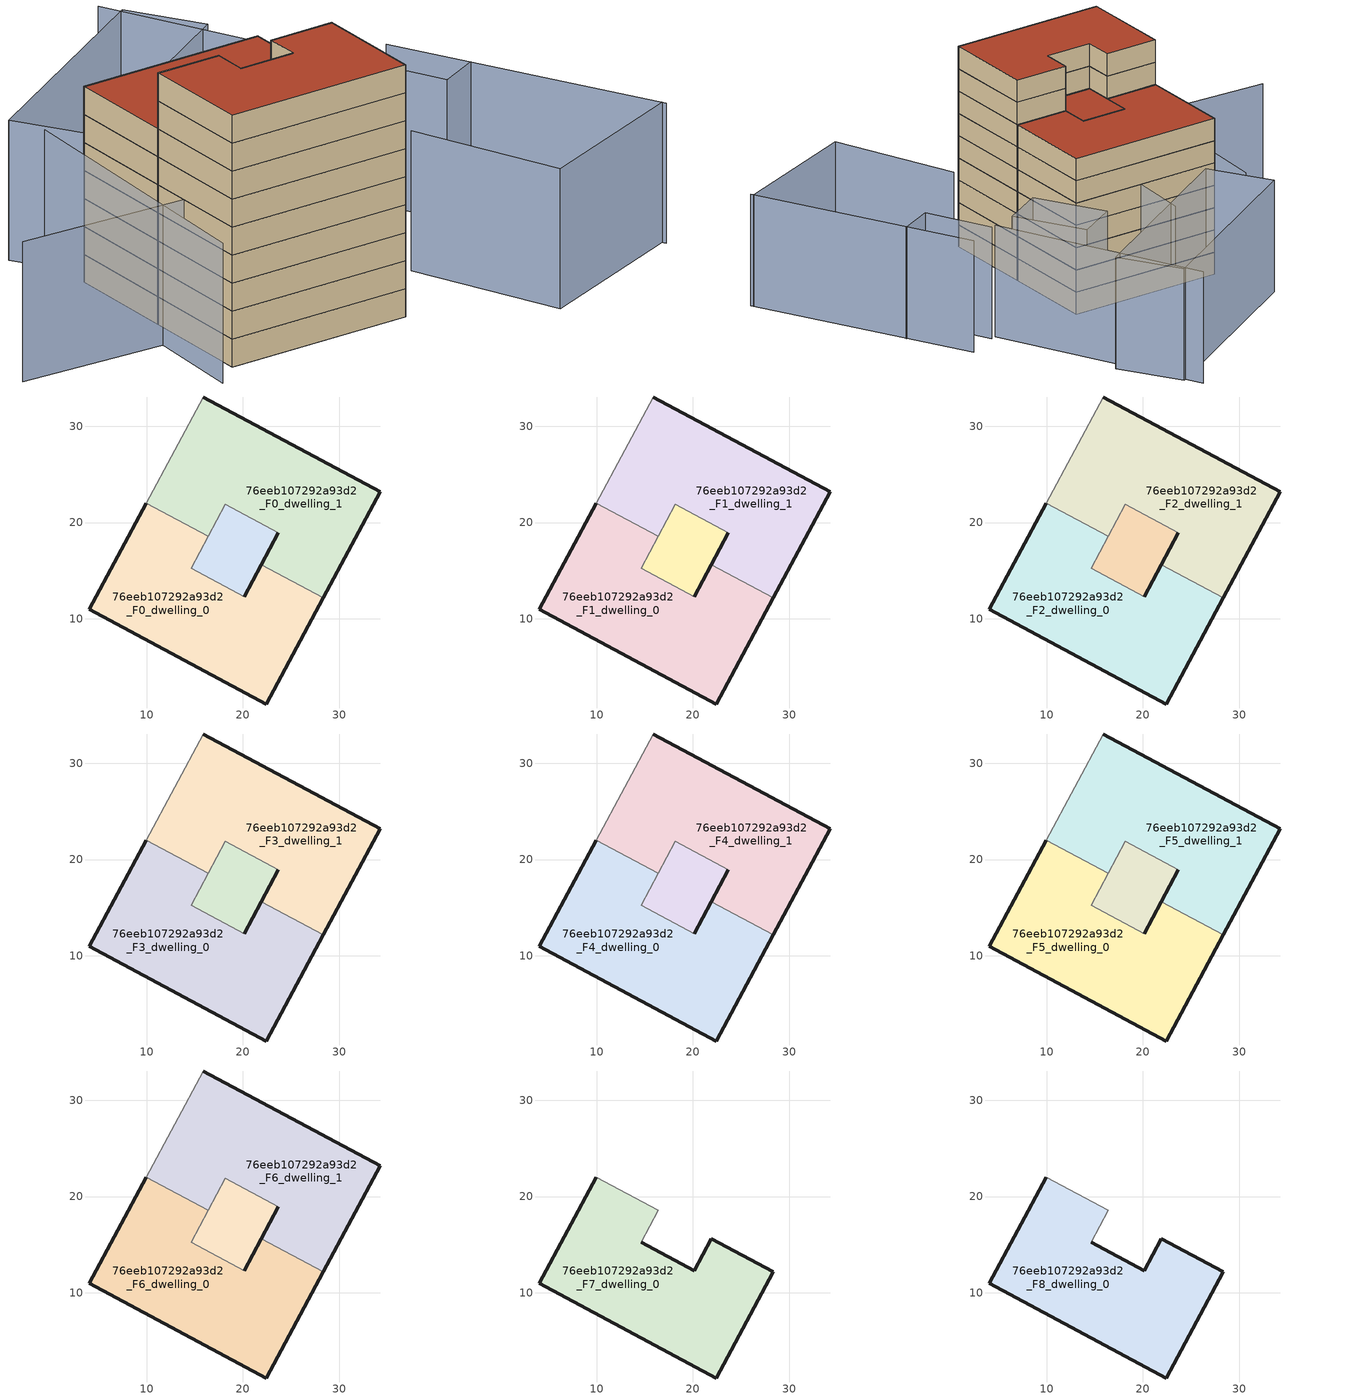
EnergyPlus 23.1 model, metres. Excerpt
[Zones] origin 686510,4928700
76eeb107292a93d2_F0_dwelling_0
 floor ground (EU_floor_Construction): 22.44,1.15 28.34,12.17 21.91,15.62 20.14,12.31 14.63,15.27 16.4,18.58 9.97,22.03 4.06,11.01 z0
 wall outside (EU_wall_Construction): 20.14,12.31 21.91,15.62 / 28.34,12.17 22.44,1.15 4.06,11.01 9.97,22.03 z0:3
 wall adiabatic (EU_wall_Construction): 16.4,18.58 14.63,15.27 z0:3
 wall to 76eeb107292a93d2_F0_dwelling_1 (EU_wall_Construction): 9.97,22.03 16.4,18.58 / 21.91,15.62 28.34,12.17 z0:3
 wall to 76eeb107292a93d2_F0_circulation (EU_wall_Construction): 14.63,15.27 20.14,12.31 z0:3
76eeb107292a93d2_F0_dwelling_1
 floor ground (EU_floor_Construction): 28.34,12.17 34.26,23.19 15.88,33.04 9.97,22.03 16.4,18.58 18.17,21.88 23.69,18.92 21.91,15.62 z0
 wall outside (EU_wall_Construction): 21.91,15.62 23.69,18.92 / 15.88,33.04 34.26,23.19 28.34,12.17 z0:3
 wall adiabatic (EU_wall_Construction): 18.17,21.88 16.4,18.58 / 9.97,22.03 15.88,33.04 z0:3
 wall to 76eeb107292a93d2_F0_circulation (EU_wall_Construction): 23.69,18.92 18.17,21.88 z0:3
76eeb107292a93d2_F0_circulation
 floor ground (EU_floor_Construction): 20.14,12.31 23.69,18.92 18.17,21.88 14.63,15.27 z0
 wall outside (EU_wall_Construction): 23.69,18.92 20.14,12.31 z0:3
 wall adiabatic (EU_wall_Construction): 14.63,15.27 18.17,21.88 z0:3
76eeb107292a93d2_F1_dwelling_0
 floor to 76eeb107292a93d2_F0_dwelling_0 (EU_floor_Construction): 22.44,1.15 28.34,12.17 21.91,15.62 20.14,12.31 14.63,15.27 16.4,18.58 9.97,22.03 4.06,11.01 z3
 wall outside (EU_wall_Construction): 20.14,12.31 21.91,15.62 / 28.34,12.17 22.44,1.15 4.06,11.01 9.97,22.03 z3:6
 wall adiabatic (EU_wall_Construction): 16.4,18.58 14.63,15.27 z3:6
 wall to 76eeb107292a93d2_F1_dwelling_1 (EU_wall_Construction): 9.97,22.03 16.4,18.58 / 21.91,15.62 28.34,12.17 z3:6
 wall to 76eeb107292a93d2_F1_circulation (EU_wall_Construction): 14.63,15.27 20.14,12.31 z3:6
76eeb107292a93d2_F1_dwelling_1
 floor to 76eeb107292a93d2_F0_dwelling_1 (EU_floor_Construction): 28.34,12.17 34.25,23.19 15.88,33.04 9.97,22.03 16.4,18.58 18.17,21.88 23.69,18.92 21.91,15.62 z3
 wall outside (EU_wall_Construction): 21.91,15.62 23.69,18.92 / 15.88,33.04 34.26,23.19 28.34,12.17 z3:6
 wall adiabatic (EU_wall_Construction): 18.17,21.88 16.4,18.58 / 9.97,22.03 15.88,33.04 z3:6
 wall to 76eeb107292a93d2_F1_circulation (EU_wall_Construction): 23.69,18.92 18.17,21.88 z3:6
76eeb107292a93d2_F1_circulation
 floor to 76eeb107292a93d2_F0_circulation (EU_floor_Construction): 20.14,12.31 23.69,18.92 18.17,21.88 14.63,15.27 z3
 wall outside (EU_wall_Construction): 23.69,18.92 20.14,12.31 z3:6
 wall adiabatic (EU_wall_Construction): 14.63,15.27 18.17,21.88 z3:6
76eeb107292a93d2_F2_dwelling_0
 floor to 76eeb107292a93d2_F1_dwelling_0 (EU_floor_Construction): 22.44,1.15 28.34,12.17 21.91,15.62 20.14,12.31 14.63,15.27 16.4,18.58 9.97,22.03 4.06,11.01 z6
 wall outside (EU_wall_Construction): 20.14,12.31 21.91,15.62 / 28.34,12.17 22.44,1.15 4.06,11.01 9.97,22.03 z6:9
 wall adiabatic (EU_wall_Construction): 16.4,18.58 14.63,15.27 z6:9
 wall to 76eeb107292a93d2_F2_dwelling_1 (EU_wall_Construction): 9.97,22.03 16.4,18.58 / 21.91,15.62 28.34,12.17 z6:9
 wall to 76eeb107292a93d2_F2_circulation (EU_wall_Construction): 14.63,15.27 20.14,12.31 z6:9
76eeb107292a93d2_F2_dwelling_1
 floor to 76eeb107292a93d2_F1_dwelling_1 (EU_floor_Construction): 28.34,12.17 34.25,23.19 15.88,33.04 9.97,22.03 16.4,18.58 18.17,21.88 23.69,18.92 21.91,15.62 z6
 wall outside (EU_wall_Construction): 21.91,15.62 23.69,18.92 / 15.88,33.04 34.26,23.19 28.34,12.17 z6:9
 wall adiabatic (EU_wall_Construction): 18.17,21.88 16.4,18.58 / 9.97,22.03 15.88,33.04 z6:9
 wall to 76eeb107292a93d2_F2_circulation (EU_wall_Construction): 23.69,18.92 18.17,21.88 z6:9
76eeb107292a93d2_F2_circulation
 floor to 76eeb107292a93d2_F1_circulation (EU_floor_Construction): 20.14,12.31 23.69,18.92 18.17,21.88 14.63,15.27 z6
 wall outside (EU_wall_Construction): 23.69,18.92 20.14,12.31 z6:9
 wall adiabatic (EU_wall_Construction): 14.63,15.27 18.17,21.88 z6:9
76eeb107292a93d2_F3_dwelling_0
 floor to 76eeb107292a93d2_F2_dwelling_0 (EU_floor_Construction): 22.44,1.15 28.34,12.17 21.91,15.62 20.14,12.31 14.63,15.27 16.4,18.58 9.97,22.03 4.06,11.01 z9
 wall outside (EU_wall_Construction): 20.14,12.31 21.91,15.62 / 28.34,12.17 22.44,1.15 4.06,11.01 9.97,22.03 z9:12
 wall adiabatic (EU_wall_Construction): 16.4,18.58 14.63,15.27 z9:12
 wall to 76eeb107292a93d2_F3_dwelling_1 (EU_wall_Construction): 9.97,22.03 16.4,18.58 / 21.91,15.62 28.34,12.17 z9:12
 wall to 76eeb107292a93d2_F3_circulation (EU_wall_Construction): 14.63,15.27 20.14,12.31 z9:12
76eeb107292a93d2_F3_dwelling_1
 floor to 76eeb107292a93d2_F2_dwelling_1 (EU_floor_Construction): 28.34,12.17 34.25,23.19 15.88,33.04 9.97,22.03 16.4,18.58 18.17,21.88 23.69,18.92 21.91,15.62 z9
 wall outside (EU_wall_Construction): 21.91,15.62 23.69,18.92 / 15.88,33.04 34.26,23.19 28.34,12.17 z9:12
 wall adiabatic (EU_wall_Construction): 18.17,21.88 16.4,18.58 / 9.97,22.03 15.88,33.04 z9:12
 wall to 76eeb107292a93d2_F3_circulation (EU_wall_Construction): 23.69,18.92 18.17,21.88 z9:12
76eeb107292a93d2_F3_circulation
 floor to 76eeb107292a93d2_F2_circulation (EU_floor_Construction): 20.14,12.31 23.69,18.92 18.17,21.88 14.63,15.27 z9
 wall outside (EU_wall_Construction): 23.69,18.92 20.14,12.31 z9:12
 wall adiabatic (EU_wall_Construction): 14.63,15.27 18.17,21.88 z9:12
76eeb107292a93d2_F4_dwelling_0
 floor to 76eeb107292a93d2_F3_dwelling_0 (EU_floor_Construction): 22.44,1.15 28.34,12.17 21.91,15.62 20.14,12.31 14.63,15.27 16.4,18.58 9.97,22.03 4.06,11.01 z12
 wall outside (EU_wall_Construction): 20.14,12.31 21.91,15.62 / 28.34,12.17 22.44,1.15 4.06,11.01 9.97,22.03 z12:15
 wall adiabatic (EU_wall_Construction): 16.4,18.58 14.63,15.27 z12:15
 wall to 76eeb107292a93d2_F4_dwelling_1 (EU_wall_Construction): 9.97,22.03 16.4,18.58 / 21.91,15.62 28.34,12.17 z12:15
 wall to 76eeb107292a93d2_F4_circulation (EU_wall_Construction): 14.63,15.27 20.14,12.31 z12:15
76eeb107292a93d2_F4_dwelling_1
 floor to 76eeb107292a93d2_F3_dwelling_1 (EU_floor_Construction): 28.34,12.17 34.25,23.19 15.88,33.04 9.97,22.03 16.4,18.58 18.17,21.88 23.69,18.92 21.91,15.62 z12
 wall outside (EU_wall_Construction): 21.91,15.62 23.69,18.92 / 15.88,33.04 34.26,23.19 28.34,12.17 z12:15
 wall adiabatic (EU_wall_Construction): 18.17,21.88 16.4,18.58 / 9.97,22.03 15.88,33.04 z12:15
 wall to 76eeb107292a93d2_F4_circulation (EU_wall_Construction): 23.69,18.92 18.17,21.88 z12:15
76eeb107292a93d2_F4_circulation
 floor to 76eeb107292a93d2_F3_circulation (EU_floor_Construction): 20.14,12.31 23.69,18.92 18.17,21.88 14.63,15.27 z12
 wall outside (EU_wall_Construction): 23.69,18.92 20.14,12.31 z12:15
 wall adiabatic (EU_wall_Construction): 14.63,15.27 18.17,21.88 z12:15
76eeb107292a93d2_F5_dwelling_0
 floor to 76eeb107292a93d2_F4_dwelling_0 (EU_floor_Construction): 22.44,1.15 28.34,12.17 21.91,15.62 20.14,12.31 14.63,15.27 16.4,18.58 9.97,22.03 4.06,11.01 z15
 wall outside (EU_wall_Construction): 20.14,12.31 21.91,15.62 / 28.34,12.17 22.44,1.15 4.06,11.01 9.97,22.03 z15:18
 wall adiabatic (EU_wall_Construction): 16.4,18.58 14.63,15.27 z15:18
 wall to 76eeb107292a93d2_F5_dwelling_1 (EU_wall_Construction): 9.97,22.03 16.4,18.58 / 21.91,15.62 28.34,12.17 z15:18
 wall to 76eeb107292a93d2_F5_circulation (EU_wall_Construction): 14.63,15.27 20.14,12.31 z15:18
76eeb107292a93d2_F5_dwelling_1
 floor to 76eeb107292a93d2_F4_dwelling_1 (EU_floor_Construction): 28.34,12.17 34.25,23.19 15.88,33.04 9.97,22.03 16.4,18.58 18.17,21.88 23.69,18.92 21.91,15.62 z15
 wall outside (EU_wall_Construction): 21.91,15.62 23.69,18.92 / 15.88,33.04 34.26,23.19 28.34,12.17 z15:18
 wall adiabatic (EU_wall_Construction): 18.17,21.88 16.4,18.58 / 9.97,22.03 15.88,33.04 z15:18
 wall to 76eeb107292a93d2_F5_circulation (EU_wall_Construction): 23.69,18.92 18.17,21.88 z15:18
76eeb107292a93d2_F5_circulation
 floor to 76eeb107292a93d2_F4_circulation (EU_floor_Construction): 20.14,12.31 23.69,18.92 18.17,21.88 14.63,15.27 z15
 wall outside (EU_wall_Construction): 23.69,18.92 20.14,12.31 z15:18
 wall adiabatic (EU_wall_Construction): 14.63,15.27 18.17,21.88 z15:18
76eeb107292a93d2_F6_dwelling_0
 floor to 76eeb107292a93d2_F5_dwelling_0 (EU_floor_Construction): 22.44,1.15 28.34,12.17 21.91,15.62 20.14,12.31 14.63,15.27 16.4,18.58 9.97,22.03 4.06,11.01 z18
 wall outside (EU_wall_Construction): 20.14,12.31 21.91,15.62 / 28.34,12.17 22.44,1.15 4.06,11.01 9.97,22.03 z18:21
 wall adiabatic (EU_wall_Construction): 16.4,18.58 14.63,15.27 z18:21
 wall to 76eeb107292a93d2_F6_dwelling_1 (EU_wall_Construction): 9.97,22.03 16.4,18.58 / 21.91,15.62 28.34,12.17 z18:21
 wall to 76eeb107292a93d2_F6_circulation (EU_wall_Construction): 14.63,15.27 20.14,12.31 z18:21
76eeb107292a93d2_F6_dwelling_1
 floor to 76eeb107292a93d2_F5_dwelling_1 (EU_floor_Construction): 28.34,12.17 34.25,23.19 15.88,33.04 9.97,22.03 16.4,18.58 18.17,21.88 23.69,18.92 21.91,15.62 z18
 wall outside (EU_wall_Construction): 21.91,15.62 23.69,18.92 / 15.88,33.04 34.26,23.19 28.34,12.17 z18:21
 wall adiabatic (EU_wall_Construction): 18.17,21.88 16.4,18.58 / 9.97,22.03 15.88,33.04 z18:21
 wall to 76eeb107292a93d2_F6_circulation (EU_wall_Construction): 23.69,18.92 18.17,21.88 z18:21
 roof outside (EU_roof_Construction): 34.26,23.19 28.34,12.17 21.91,15.62 23.69,18.92 18.17,21.88 16.4,18.58 9.97,22.03 15.88,33.04 z21
76eeb107292a93d2_F6_circulation
 floor to 76eeb107292a93d2_F5_circulation (EU_floor_Construction): 20.14,12.31 23.69,18.92 18.17,21.88 14.63,15.27 z18
 wall outside (EU_wall_Construction): 23.69,18.92 20.14,12.31 z18:21
 wall adiabatic (EU_wall_Construction): 14.63,15.27 18.17,21.88 z18:21
 roof outside (EU_roof_Construction): 23.69,18.92 20.14,12.31 14.63,15.27 18.17,21.88 z21
76eeb107292a93d2_F7_dwelling_0
 floor to 76eeb107292a93d2_F6_dwelling_0 (EU_floor_Construction): 22.44,1.15 28.34,12.17 21.91,15.62 20.14,12.31 14.63,15.27 16.4,18.58 9.97,22.03 4.06,11.01 z21
 wall outside (EU_wall_Construction): 14.63,15.27 20.14,12.31 21.91,15.62 28.34,12.17 22.44,1.15 4.06,11.01 9.97,22.03 z21:24
 wall adiabatic (EU_wall_Construction): 9.97,22.03 16.4,18.58 14.63,15.27 z21:24
76eeb107292a93d2_F8_dwelling_0
 floor to 76eeb107292a93d2_F7_dwelling_0 (EU_floor_Construction): 22.44,1.15 28.34,12.17 21.91,15.62 20.14,12.31 14.63,15.27 16.4,18.58 9.97,22.03 4.06,11.01 z24
 wall outside (EU_wall_Construction): 14.63,15.27 20.14,12.31 21.91,15.62 28.34,12.17 22.44,1.15 4.06,11.01 9.97,22.03 z24:27
 wall adiabatic (EU_wall_Construction): 9.97,22.03 16.4,18.58 14.63,15.27 z24:27
 roof outside (EU_roof_Construction): 21.91,15.62 28.34,12.17 22.44,1.15 4.06,11.01 9.97,22.03 16.4,18.58 14.63,15.27 20.14,12.31 z27
shading: 49.58,-13.39 30.89,-11.53 / 30.89,-11.53 32.59,5.61 / 49.59,-13.81 50.01,16.97 / 16.87,37.82 0.3,10.19 / 29.69,34.51 16.66,12.92 / 16.66,12.92 -8.06,27.83 / 49.96,7.68 45.05,7.84 / 45.05,7.84 45.37,17.16 / 44.58,17.19 45.76,46.28 / 41.27,17.93 35.2,17.69 / 35.2,17.69 34.81,27.74 / 34.81,27.74 40.88,27.98 / 40.88,27.98 41.27,17.93 / 17.34,41.96 46.03,43.81 / 46.03,43.81 46.62,34.73 / 46.62,34.73 17.93,32.87 / 17.93,32.87 17.34,41.96 z0:15
[Building]
EU S2 Campaign: North Axis=0; Terrain=City; Solar Distribution=FullExterior
[Site:Location]
Bologna: Latitude=44.5; Longitude=11.25; Time Zone=1; Elevation=37
[SizingPeriod:WeatherFileDays]
AnnualSizingPeriod: Begin Month=1; Begin Day of Month=1; End Month=12; End Day of Month=31; Day of Week for Start Day=Monday; Use Weather File Daylight Saving Period=No; Use Weather File Rain and Snow Indicators=No
[MATERIAL]
EU_InternalMass_Material: Roughness=MediumRough; Thickness=0.1; Conductivity=1; Density=1800; Specific Heat=900; Thermal Absorptance=0.9; Solar Absorptance=0.7; Visible Absorptance=0.7
[MATERIAL:NOMASS] Roughness=MediumRough; Thermal Absorptance=0.9; Solar Absorptance=0.7; Visible Absorptance=0.7
Name | Thermal Resistance
EU_wall_NoMass | 0.905828
EU_roof_NoMass | 0.37593
EU_floor_NoMass | 0.67114
[CONSTRUCTION]
EU_wall_Construction: EU_wall_NoMass
EU_roof_Construction: EU_roof_NoMass
EU_floor_Construction: EU_floor_NoMass
EU_InternalMass_Construction: EU_InternalMass_Material
[ZONE] Type=1; Multiplier=1; Ceiling Height=autocalculate; Floor Area=autocalculate; Part of Total Floor Area=Yes
Name | Volume
76eeb107292a93d2_F0_dwelling_0 | 711.881
76eeb107292a93d2_F1_dwelling_0; 76eeb107292a93d2_F2_dwelling_0; 76eeb107292a93d2_F3_dwelling_0; 76eeb107292a93d2_F4_dwelling_0; 76eeb107292a93d2_F5_dwelling_0; 76eeb107292a93d2_F6_dwelling_0; 76eeb107292a93d2_F7_dwelling_0; 76eeb107292a93d2_F8_dwelling_0 | 711.88
76eeb107292a93d2_F0_dwelling_1; 76eeb107292a93d2_F1_dwelling_1; 76eeb107292a93d2_F2_dwelling_1; 76eeb107292a93d2_F3_dwelling_1; 76eeb107292a93d2_F4_dwelling_1; 76eeb107292a93d2_F5_dwelling_1; 76eeb107292a93d2_F6_dwelling_1 | 711.899
76eeb107292a93d2_F0_circulation; 76eeb107292a93d2_F1_circulation; 76eeb107292a93d2_F2_circulation; 76eeb107292a93d2_F3_circulation; 76eeb107292a93d2_F4_circulation; 76eeb107292a93d2_F5_circulation; 76eeb107292a93d2_F6_circulation | 140.796
[INTERNALMASS] Construction=EU_InternalMass_Construction
Name | Zone or ZoneList | Surface Area
76eeb107292a93d2_F0_dwelling_0_EU_InternalMass | 76eeb107292a93d2_F0_dwelling_0 | 237.293
76eeb107292a93d2_F0_dwelling_1_EU_InternalMass | 76eeb107292a93d2_F0_dwelling_1 | 237.293
76eeb107292a93d2_F1_dwelling_0_EU_InternalMass | 76eeb107292a93d2_F1_dwelling_0 | 237.293
76eeb107292a93d2_F1_dwelling_1_EU_InternalMass | 76eeb107292a93d2_F1_dwelling_1 | 237.293
76eeb107292a93d2_F2_dwelling_0_EU_InternalMass | 76eeb107292a93d2_F2_dwelling_0 | 237.293
76eeb107292a93d2_F2_dwelling_1_EU_InternalMass | 76eeb107292a93d2_F2_dwelling_1 | 237.293
76eeb107292a93d2_F3_dwelling_0_EU_InternalMass | 76eeb107292a93d2_F3_dwelling_0 | 237.293
76eeb107292a93d2_F3_dwelling_1_EU_InternalMass | 76eeb107292a93d2_F3_dwelling_1 | 237.293
76eeb107292a93d2_F4_dwelling_0_EU_InternalMass | 76eeb107292a93d2_F4_dwelling_0 | 237.293
76eeb107292a93d2_F4_dwelling_1_EU_InternalMass | 76eeb107292a93d2_F4_dwelling_1 | 237.293
76eeb107292a93d2_F5_dwelling_0_EU_InternalMass | 76eeb107292a93d2_F5_dwelling_0 | 237.293
76eeb107292a93d2_F5_dwelling_1_EU_InternalMass | 76eeb107292a93d2_F5_dwelling_1 | 237.293
76eeb107292a93d2_F6_dwelling_0_EU_InternalMass | 76eeb107292a93d2_F6_dwelling_0 | 237.293
76eeb107292a93d2_F6_dwelling_1_EU_InternalMass | 76eeb107292a93d2_F6_dwelling_1 | 237.293
76eeb107292a93d2_F7_dwelling_0_EU_InternalMass | 76eeb107292a93d2_F7_dwelling_0 | 521.643
76eeb107292a93d2_F8_dwelling_0_EU_InternalMass | 76eeb107292a93d2_F8_dwelling_0 | 521.643
[OTHEREQUIPMENT] Fuel Type=Electricity; Design Level Calculation Method=Watts/Area; Power per Zone Floor Area=1; Fraction Latent=0; Fraction Radiant=0; Fraction Lost=0; Carbon Dioxide Generation Rate=0; EndUse Subcategory=EU_Step8_InternalGains
Name | Zone or ZoneList or Space or SpaceList | Schedule
EU_Step8_InternalGain_76eeb107292a93d2_F0_dwelling_0_f000 | 76eeb107292a93d2_F0_dwelling_0 | EU_Step8_GainSchedule_76eeb107292a93d2_F0_dwelling_0_f000
EU_Step8_InternalGain_76eeb107292a93d2_F0_dwelling_1_f000 | 76eeb107292a93d2_F0_dwelling_1 | EU_Step8_GainSchedule_76eeb107292a93d2_F0_dwelling_1_f000
EU_Step8_InternalGain_76eeb107292a93d2_F1_dwelling_0_f000 | 76eeb107292a93d2_F1_dwelling_0 | EU_Step8_GainSchedule_76eeb107292a93d2_F1_dwelling_0_f000
EU_Step8_InternalGain_76eeb107292a93d2_F1_dwelling_1_f000 | 76eeb107292a93d2_F1_dwelling_1 | EU_Step8_GainSchedule_76eeb107292a93d2_F1_dwelling_1_f000
EU_Step8_InternalGain_76eeb107292a93d2_F2_dwelling_0_f000 | 76eeb107292a93d2_F2_dwelling_0 | EU_Step8_GainSchedule_76eeb107292a93d2_F2_dwelling_0_f000
EU_Step8_InternalGain_76eeb107292a93d2_F2_dwelling_1_f000 | 76eeb107292a93d2_F2_dwelling_1 | EU_Step8_GainSchedule_76eeb107292a93d2_F2_dwelling_1_f000
EU_Step8_InternalGain_76eeb107292a93d2_F3_dwelling_0_f000 | 76eeb107292a93d2_F3_dwelling_0 | EU_Step8_GainSchedule_76eeb107292a93d2_F3_dwelling_0_f000
EU_Step8_InternalGain_76eeb107292a93d2_F3_dwelling_1_f000 | 76eeb107292a93d2_F3_dwelling_1 | EU_Step8_GainSchedule_76eeb107292a93d2_F3_dwelling_1_f000
EU_Step8_InternalGain_76eeb107292a93d2_F4_dwelling_0_f000 | 76eeb107292a93d2_F4_dwelling_0 | EU_Step8_GainSchedule_76eeb107292a93d2_F4_dwelling_0_f000
EU_Step8_InternalGain_76eeb107292a93d2_F4_dwelling_1_f000 | 76eeb107292a93d2_F4_dwelling_1 | EU_Step8_GainSchedule_76eeb107292a93d2_F4_dwelling_1_f000
EU_Step8_InternalGain_76eeb107292a93d2_F5_dwelling_0_f000 | 76eeb107292a93d2_F5_dwelling_0 | EU_Step8_GainSchedule_76eeb107292a93d2_F5_dwelling_0_f000
EU_Step8_InternalGain_76eeb107292a93d2_F5_dwelling_1_f000 | 76eeb107292a93d2_F5_dwelling_1 | EU_Step8_GainSchedule_76eeb107292a93d2_F5_dwelling_1_f000
EU_Step8_InternalGain_76eeb107292a93d2_F6_dwelling_0_f000 | 76eeb107292a93d2_F6_dwelling_0 | EU_Step8_GainSchedule_76eeb107292a93d2_F6_dwelling_0_f000
EU_Step8_InternalGain_76eeb107292a93d2_F6_dwelling_1_f000 | 76eeb107292a93d2_F6_dwelling_1 | EU_Step8_GainSchedule_76eeb107292a93d2_F6_dwelling_1_f000
EU_Step8_InternalGain_76eeb107292a93d2_F7_dwelling_0_f000 | 76eeb107292a93d2_F7_dwelling_0 | EU_Step8_GainSchedule_76eeb107292a93d2_F7_dwelling_0_f000
EU_Step8_InternalGain_76eeb107292a93d2_F8_dwelling_0_f000 | 76eeb107292a93d2_F8_dwelling_0 | EU_Step8_GainSchedule_76eeb107292a93d2_F8_dwelling_0_f000
[ZONEINFILTRATION:DESIGNFLOWRATE] Schedule=EU_AlwaysOn; Design Flow Rate Calculation Method=Flow/Area; Flow Rate per Floor Area=0.0005; Constant Term Coefficient=1; Temperature Term Coefficient=0; Velocity Term Coefficient=0; Velocity Squared Term Coefficient=0
Name | Zone or ZoneList or Space or SpaceList
EU_Circulation_Infiltration_76eeb107292a93d2_F0_circulation | 76eeb107292a93d2_F0_circulation
EU_Circulation_Infiltration_76eeb107292a93d2_F1_circulation | 76eeb107292a93d2_F1_circulation
EU_Circulation_Infiltration_76eeb107292a93d2_F2_circulation | 76eeb107292a93d2_F2_circulation
EU_Circulation_Infiltration_76eeb107292a93d2_F3_circulation | 76eeb107292a93d2_F3_circulation
EU_Circulation_Infiltration_76eeb107292a93d2_F4_circulation | 76eeb107292a93d2_F4_circulation
EU_Circulation_Infiltration_76eeb107292a93d2_F5_circulation | 76eeb107292a93d2_F5_circulation
EU_Circulation_Infiltration_76eeb107292a93d2_F6_circulation | 76eeb107292a93d2_F6_circulation
[ZONEVENTILATION:DESIGNFLOWRATE] Schedule=EU_AlwaysOn; Design Flow Rate Calculation Method=AirChanges/Hour; Air Changes per Hour=0.73129; Ventilation Type=Natural; Fan Pressure Rise=0; Fan Total Efficiency=1; Constant Term Coefficient=1; Temperature Term Coefficient=0; Velocity Term Coefficient=0; Velocity Squared Term Coefficient=0; Minimum Indoor Temperature=-100; Maximum Indoor Temperature=100; Delta Temperature=-100; Minimum Outdoor Temperature=-100; Maximum Outdoor Temperature=100; Maximum Wind Speed=40
Name | Zone or ZoneList or Space or SpaceList
EU_ConstantAir_76eeb107292a93d2_F0_dwelling_0 | 76eeb107292a93d2_F0_dwelling_0
EU_ConstantAir_76eeb107292a93d2_F0_dwelling_1 | 76eeb107292a93d2_F0_dwelling_1
EU_ConstantAir_76eeb107292a93d2_F1_dwelling_0 | 76eeb107292a93d2_F1_dwelling_0
EU_ConstantAir_76eeb107292a93d2_F1_dwelling_1 | 76eeb107292a93d2_F1_dwelling_1
EU_ConstantAir_76eeb107292a93d2_F2_dwelling_0 | 76eeb107292a93d2_F2_dwelling_0
EU_ConstantAir_76eeb107292a93d2_F2_dwelling_1 | 76eeb107292a93d2_F2_dwelling_1
EU_ConstantAir_76eeb107292a93d2_F3_dwelling_0 | 76eeb107292a93d2_F3_dwelling_0
EU_ConstantAir_76eeb107292a93d2_F3_dwelling_1 | 76eeb107292a93d2_F3_dwelling_1
EU_ConstantAir_76eeb107292a93d2_F4_dwelling_0 | 76eeb107292a93d2_F4_dwelling_0
EU_ConstantAir_76eeb107292a93d2_F4_dwelling_1 | 76eeb107292a93d2_F4_dwelling_1
EU_ConstantAir_76eeb107292a93d2_F5_dwelling_0 | 76eeb107292a93d2_F5_dwelling_0
EU_ConstantAir_76eeb107292a93d2_F5_dwelling_1 | 76eeb107292a93d2_F5_dwelling_1
EU_ConstantAir_76eeb107292a93d2_F6_dwelling_0 | 76eeb107292a93d2_F6_dwelling_0
EU_ConstantAir_76eeb107292a93d2_F6_dwelling_1 | 76eeb107292a93d2_F6_dwelling_1
EU_ConstantAir_76eeb107292a93d2_F7_dwelling_0 | 76eeb107292a93d2_F7_dwelling_0
EU_ConstantAir_76eeb107292a93d2_F8_dwelling_0 | 76eeb107292a93d2_F8_dwelling_0
[HVACTEMPLATE:THERMOSTAT] Constant Heating Setpoint=20; Constant Cooling Setpoint=50
EU_HeatOnly_76eeb107292a93d2_F0_dwelling_0; EU_HeatOnly_76eeb107292a93d2_F0_dwelling_1; EU_HeatOnly_76eeb107292a93d2_F1_dwelling_0; EU_HeatOnly_76eeb107292a93d2_F1_dwelling_1; EU_HeatOnly_76eeb107292a93d2_F2_dwelling_0; EU_HeatOnly_76eeb107292a93d2_F2_dwelling_1; EU_HeatOnly_76eeb107292a93d2_F3_dwelling_0; EU_HeatOnly_76eeb107292a93d2_F3_dwelling_1; EU_HeatOnly_76eeb107292a93d2_F4_dwelling_0; EU_HeatOnly_76eeb107292a93d2_F4_dwelling_1; EU_HeatOnly_76eeb107292a93d2_F5_dwelling_0; EU_HeatOnly_76eeb107292a93d2_F5_dwelling_1; EU_HeatOnly_76eeb107292a93d2_F6_dwelling_0; EU_HeatOnly_76eeb107292a93d2_F6_dwelling_1; EU_HeatOnly_76eeb107292a93d2_F7_dwelling_0; EU_HeatOnly_76eeb107292a93d2_F8_dwelling_0
[HVACTEMPLATE:ZONE:IDEALLOADSAIRSYSTEM] System Availability Schedule=EU_AlwaysOn; Maximum Heating Supply Air Temperature=50; Minimum Cooling Supply Air Temperature=13; Maximum Heating Supply Air Humidity Ratio=0.0156; Minimum Cooling Supply Air Humidity Ratio=0.0077; Heating Limit=NoLimit; Cooling Limit=NoLimit; Heating Availability Schedule=EU_AlwaysOn; Cooling Availability Schedule=EU_CoolingOff; Dehumidification Control Type=ConstantSensibleHeatRatio; Cooling Sensible Heat Ratio=0.7; Dehumidification Setpoint=60; Humidification Control Type=None; Humidification Setpoint=30; Outdoor Air Method=None; Outdoor Air Flow Rate per Person=0.00944; Outdoor Air Flow Rate per Zone Floor Area=0; Outdoor Air Flow Rate per Zone=0; Demand Controlled Ventilation Type=None; Outdoor Air Economizer Type=NoEconomizer; Heat Recovery Type=None; Sensible Heat Recovery Effectiveness=0.7; Latent Heat Recovery Effectiveness=0.65
Name | Template Thermostat
76eeb107292a93d2_F0_dwelling_0 | EU_HeatOnly_76eeb107292a93d2_F0_dwelling_0
76eeb107292a93d2_F0_dwelling_1 | EU_HeatOnly_76eeb107292a93d2_F0_dwelling_1
76eeb107292a93d2_F1_dwelling_0 | EU_HeatOnly_76eeb107292a93d2_F1_dwelling_0
76eeb107292a93d2_F1_dwelling_1 | EU_HeatOnly_76eeb107292a93d2_F1_dwelling_1
76eeb107292a93d2_F2_dwelling_0 | EU_HeatOnly_76eeb107292a93d2_F2_dwelling_0
76eeb107292a93d2_F2_dwelling_1 | EU_HeatOnly_76eeb107292a93d2_F2_dwelling_1
76eeb107292a93d2_F3_dwelling_0 | EU_HeatOnly_76eeb107292a93d2_F3_dwelling_0
76eeb107292a93d2_F3_dwelling_1 | EU_HeatOnly_76eeb107292a93d2_F3_dwelling_1
76eeb107292a93d2_F4_dwelling_0 | EU_HeatOnly_76eeb107292a93d2_F4_dwelling_0
76eeb107292a93d2_F4_dwelling_1 | EU_HeatOnly_76eeb107292a93d2_F4_dwelling_1
76eeb107292a93d2_F5_dwelling_0 | EU_HeatOnly_76eeb107292a93d2_F5_dwelling_0
76eeb107292a93d2_F5_dwelling_1 | EU_HeatOnly_76eeb107292a93d2_F5_dwelling_1
76eeb107292a93d2_F6_dwelling_0 | EU_HeatOnly_76eeb107292a93d2_F6_dwelling_0
76eeb107292a93d2_F6_dwelling_1 | EU_HeatOnly_76eeb107292a93d2_F6_dwelling_1
76eeb107292a93d2_F7_dwelling_0 | EU_HeatOnly_76eeb107292a93d2_F7_dwelling_0
76eeb107292a93d2_F8_dwelling_0 | EU_HeatOnly_76eeb107292a93d2_F8_dwelling_0
[SIZING:ZONE] Zone Cooling Design Supply Air Temperature Input Method=SupplyAirTemperature; Zone Cooling Design Supply Air Temperature=13; Zone Heating Design Supply Air Temperature Input Method=SupplyAirTemperature; Zone Heating Design Supply Air Temperature=50; Zone Cooling Design Supply Air Humidity Ratio=0.008; Zone Heating Design Supply Air Humidity Ratio=0.008; Cooling Design Air Flow Method=DesignDay; Cooling Design Air Flow Rate=0; Cooling Minimum Air Flow per Zone Floor Area=0.000762; Cooling Minimum Air Flow=0; Cooling Minimum Air Flow Fraction=0.2; Heating Design Air Flow Method=DesignDay; Heating Design Air Flow Rate=0; Heating Maximum Air Flow per Zone Floor Area=0.002032; Heating Maximum Air Flow=0.141576; Heating Maximum Air Flow Fraction=0.3; Account for Dedicated Outdoor Air System=No; Dedicated Outdoor Air System Control Strategy=NeutralSupplyAir; Dedicated Outdoor Air Low Setpoint Temperature for Design=autosize; Dedicated Outdoor Air High Setpoint Temperature for Design=autosize; Zone Load Sizing Method=Sensible Load Only No Latent Load; Zone Latent Cooling Design Supply Air Humidity Ratio Input Method=HumidityRatioDifference; Zone Cooling Design Supply Air Humidity Ratio Difference=0.005; Zone Latent Heating Design Supply Air Humidity Ratio Input Method=HumidityRatioDifference; Zone Humidification Design Supply Air Humidity Ratio Difference=0.005
76eeb107292a93d2_F0_dwelling_0; 76eeb107292a93d2_F0_dwelling_1; 76eeb107292a93d2_F1_dwelling_0; 76eeb107292a93d2_F1_dwelling_1; 76eeb107292a93d2_F2_dwelling_0; 76eeb107292a93d2_F2_dwelling_1; 76eeb107292a93d2_F3_dwelling_0; 76eeb107292a93d2_F3_dwelling_1; 76eeb107292a93d2_F4_dwelling_0; 76eeb107292a93d2_F4_dwelling_1; 76eeb107292a93d2_F5_dwelling_0; 76eeb107292a93d2_F5_dwelling_1; 76eeb107292a93d2_F6_dwelling_0; 76eeb107292a93d2_F6_dwelling_1; 76eeb107292a93d2_F7_dwelling_0; 76eeb107292a93d2_F8_dwelling_0
[SCHEDULE:CONSTANT]
Name | Hourly Value
EU_AlwaysOn | 1
EU_CoolingOff | 0
[SCHEDULE:FILE] Column Number=1; Rows to Skip at Top=0; Number of Hours of Data=8760; Column Separator=Comma; Interpolate to Timestep=No; Minutes per Item=60; Adjust Schedule for Daylight Savings=Yes
Name | File
EU_Step8_GainSchedule_76eeb107292a93d2_F0_dwelling_0_f000 | ../../schedules/76eeb107292a93d2/76eeb107292a93d2_F0_dwelling_0_f000_gain.csv
EU_Step8_GainSchedule_76eeb107292a93d2_F0_dwelling_1_f000 | ../../schedules/76eeb107292a93d2/76eeb107292a93d2_F0_dwelling_1_f000_gain.csv
EU_Step8_GainSchedule_76eeb107292a93d2_F1_dwelling_0_f000 | ../../schedules/76eeb107292a93d2/76eeb107292a93d2_F1_dwelling_0_f000_gain.csv
EU_Step8_GainSchedule_76eeb107292a93d2_F1_dwelling_1_f000 | ../../schedules/76eeb107292a93d2/76eeb107292a93d2_F1_dwelling_1_f000_gain.csv
EU_Step8_GainSchedule_76eeb107292a93d2_F2_dwelling_0_f000 | ../../schedules/76eeb107292a93d2/76eeb107292a93d2_F2_dwelling_0_f000_gain.csv
EU_Step8_GainSchedule_76eeb107292a93d2_F2_dwelling_1_f000 | ../../schedules/76eeb107292a93d2/76eeb107292a93d2_F2_dwelling_1_f000_gain.csv
EU_Step8_GainSchedule_76eeb107292a93d2_F3_dwelling_0_f000 | ../../schedules/76eeb107292a93d2/76eeb107292a93d2_F3_dwelling_0_f000_gain.csv
EU_Step8_GainSchedule_76eeb107292a93d2_F3_dwelling_1_f000 | ../../schedules/76eeb107292a93d2/76eeb107292a93d2_F3_dwelling_1_f000_gain.csv
EU_Step8_GainSchedule_76eeb107292a93d2_F4_dwelling_0_f000 | ../../schedules/76eeb107292a93d2/76eeb107292a93d2_F4_dwelling_0_f000_gain.csv
EU_Step8_GainSchedule_76eeb107292a93d2_F4_dwelling_1_f000 | ../../schedules/76eeb107292a93d2/76eeb107292a93d2_F4_dwelling_1_f000_gain.csv
EU_Step8_GainSchedule_76eeb107292a93d2_F5_dwelling_0_f000 | ../../schedules/76eeb107292a93d2/76eeb107292a93d2_F5_dwelling_0_f000_gain.csv
EU_Step8_GainSchedule_76eeb107292a93d2_F5_dwelling_1_f000 | ../../schedules/76eeb107292a93d2/76eeb107292a93d2_F5_dwelling_1_f000_gain.csv
EU_Step8_GainSchedule_76eeb107292a93d2_F6_dwelling_0_f000 | ../../schedules/76eeb107292a93d2/76eeb107292a93d2_F6_dwelling_0_f000_gain.csv
EU_Step8_GainSchedule_76eeb107292a93d2_F6_dwelling_1_f000 | ../../schedules/76eeb107292a93d2/76eeb107292a93d2_F6_dwelling_1_f000_gain.csv
EU_Step8_GainSchedule_76eeb107292a93d2_F7_dwelling_0_f000 | ../../schedules/76eeb107292a93d2/76eeb107292a93d2_F7_dwelling_0_f000_gain.csv
EU_Step8_GainSchedule_76eeb107292a93d2_F8_dwelling_0_f000 | ../../schedules/76eeb107292a93d2/76eeb107292a93d2_F8_dwelling_0_f000_gain.csv
